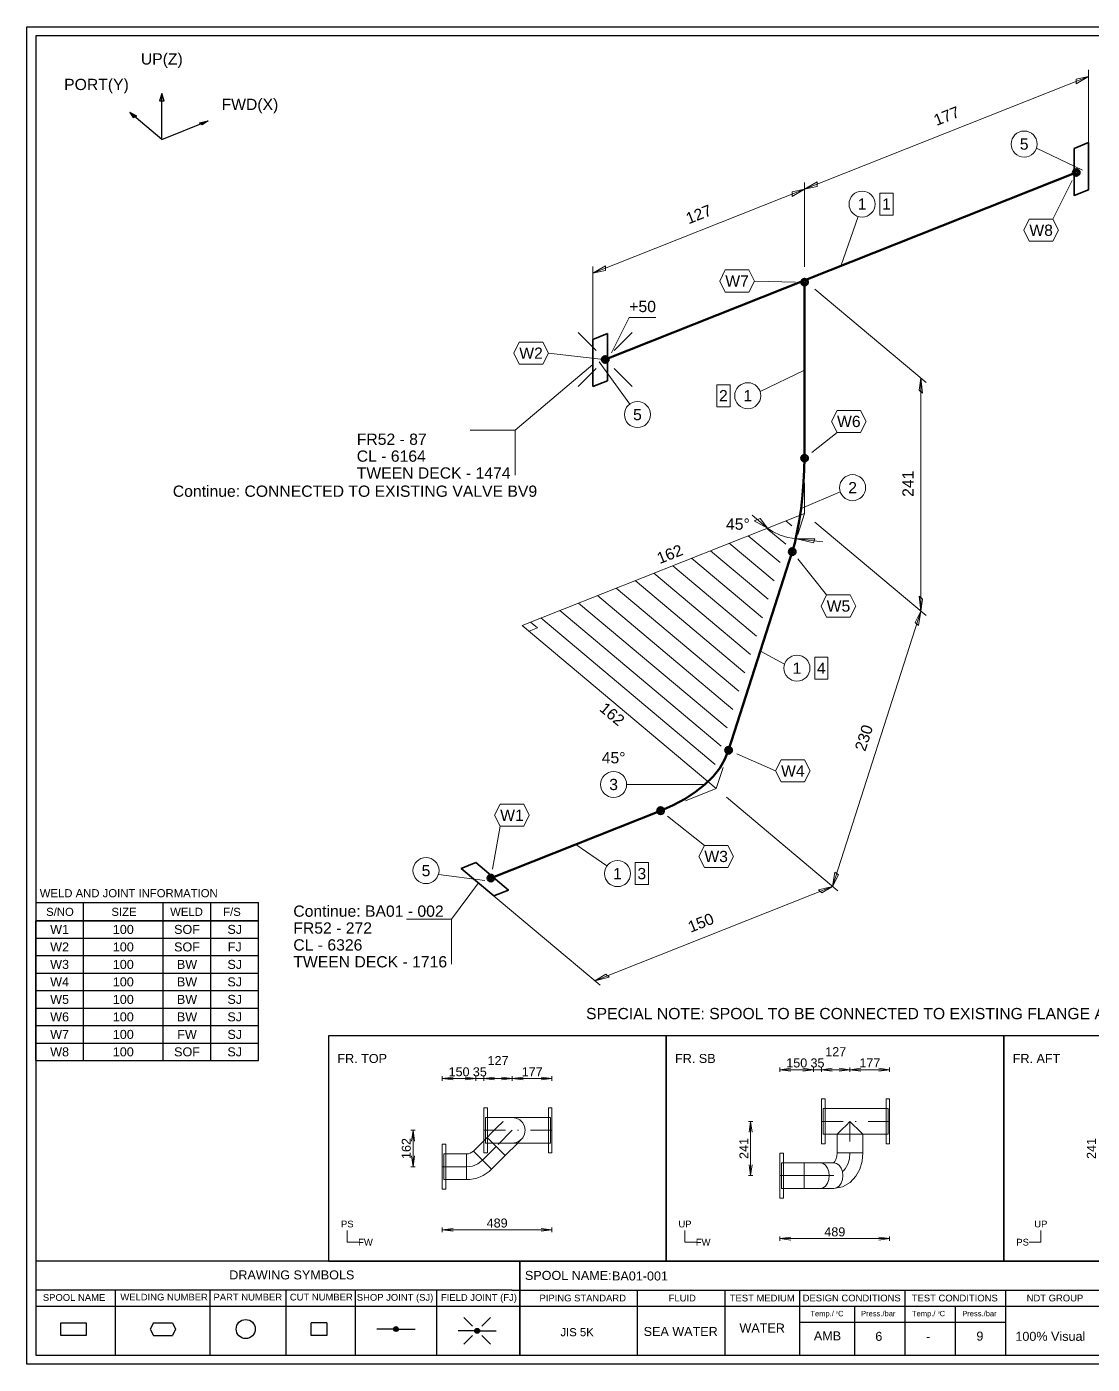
# Model space of a CAD drawing. Header units: millimetres. Extents: x 0 to 420, y 0 to 297.
# Drawn here: x 0 to 236.7, y 0 to 297 of the extents above; entities that cross this region are included whole.
import ezdxf
from ezdxf.enums import TextEntityAlignment as Align

# ---------------------------------------------------------------- set-up
doc = ezdxf.new("R2010")
doc.units = ezdxf.units.MM
doc.linetypes.add('DOTTED_DASHED5', pattern=[10, 4.444444, -2.666667, 0.222222, -2.666667])
doc.linetypes.add('DOTTED_DASHED6', pattern=[9.99995, 4.444422, -2.666653, 0.222221, -2.666653])
for name, color, linetype in [('FramesFromTables', 40, 'Continuous'), ('I_Coordinates', 11, 'Continuous'), ('I_CutNumbers', 10, 'Continuous'), ('I_Dimensions', 4, 'Continuous'), ('I_OtherComponents', 2, 'Continuous'), ('I_PartNumbers', 9, 'Continuous'), ('I_Pipes', 1, 'Continuous'), ('I_Tags', 8, 'Continuous'), ('I_Triangles', 5, 'Continuous'), ('SymbolsOnDrawingSheet', 1, 'Continuous'), ('TextFromTables', 2, 'Continuous'), ('TextFromTextBoxes', 2, 'Continuous')]:
    doc.layers.add(name, color=color, linetype=linetype)
doc.styles.add('Cadmatic Default Text', font='arial.ttf')

# ---------------------------------------------------------------- blocks, each defined once
blk = doc.blocks.new('SEDS_SPOOL_FORMAT_Gol_8')
at = {"layer": 'SymbolsOnDrawingSheet', "linetype": 'ByBlock', "lineweight": -3, "flags": 128}
for points in [[(0, 297), (420, 297), (420, 0), (0, 0), (0, 297)], [(418.01, 295.01), (2, 295.01)], [(2, 295.01), (2, 2)], [(2, 102.57), (51.49, 102.57)], [(12.6, 98.45), (12.6, 102.57)], [(30.28, 98.45), (30.28, 102.57)], [(40.88, 98.45), (40.88, 102.57)], [(51.49, 98.45), (51.49, 102.57)], [(2, 98.5), (51.5, 98.5)], [(2, 98.5), (51.5, 98.5)], [(51.49, 98.47), (2, 98.47)], [(2, 98.45), (51.49, 98.45)], [(2, 22.93), (107.74, 22.93)], [(107.74, 22.93), (292.02, 22.93)], [(109.52, 22.93), (109.52, 2)], [(109.52, 2), (109.52, 22.93)], [(107.74, 16.45), (2, 16.45)], [(19.62, 16.45), (19.62, 2)], [(40.69, 16.45), (40.69, 2)], [(57.56, 16.45), (57.56, 2)], [(72.95, 16.45), (72.95, 2)], [(91.02, 16.45), (91.02, 2)], [(107.74, 16.45), (292.02, 16.45)], [(135.58, 16.45), (135.58, 2)], [(155.03, 16.45), (155.03, 2)], [(171.67, 16.45), (171.67, 2)], [(195.02, 16.45), (195.02, 2)], [(217.4, 16.45), (217.4, 2)], [(2, 12.91), (292.02, 12.91)], [(183.82, 12.91), (183.82, 2)], [(206.21, 12.91), (206.21, 2)], [(13.2, 6.41), (7.55, 6.41), (7.55, 9.23), (13.2, 9.23)], [(13.2, 9.23), (13.2, 6.41)], [(28.12, 9.23), (27.42, 7.82)], [(28.12, 9.23), (32.36, 9.23)], [(32.36, 9.23), (33.07, 7.82)], [(66.68, 9.23), (66.68, 6.41), (63.15, 6.41), (63.15, 9.23)], [(66.68, 9.23), (63.15, 9.23)], [(99, 8.47), (97.06, 10.41)], [(101.09, 8.47), (103.03, 10.41)], [(171.67, 9.37), (217.4, 9.37)], [(171.67, 9.37), (217.4, 9.37)], [(27.42, 7.82), (28.12, 6.41)], [(28.12, 6.41), (32.36, 6.41)], [(33.07, 7.82), (32.36, 6.41)], [(81.48, 7.82), (77.79, 7.82)], [(81.49, 7.78), (82.04, 8.32)], [(81.51, 7.9), (81.93, 8.32)], [(81.52, 7.7), (82.14, 8.32)], [(81.55, 7.62), (82.22, 8.29)], [(81.56, 8.06), (81.76, 8.26)], [(81.57, 7.54), (82.28, 8.25)], [(81.62, 7.48), (82.34, 8.2)], [(81.68, 7.44), (82.4, 8.16)], [(81.74, 7.39), (82.45, 8.1)], [(81.8, 7.35), (82.48, 8.02)], [(81.88, 7.32), (82.5, 7.94)], [(81.98, 7.32), (82.53, 7.86)], [(82.09, 7.32), (82.52, 7.75)], [(82.24, 7.36), (82.47, 7.59)], [(82.54, 7.82), (86.24, 7.82)], [(99.51, 7.42), (95.82, 7.42)], [(99, 6.38), (97.06, 4.44)], [(99.53, 7.47), (99.99, 7.93)], [(99.53, 7.37), (100.1, 7.93)], [(99.56, 7.29), (100.2, 7.93)], [(99.58, 7.62), (99.88, 7.93)], [(99.58, 7.21), (100.27, 7.89)], [(99.61, 7.13), (100.33, 7.84)], [(99.67, 7.08), (100.39, 7.8)], [(99.73, 7.03), (100.45, 7.75)], [(99.79, 6.99), (100.49, 7.69)], [(99.85, 6.94), (100.52, 7.61)], [(99.94, 6.92), (100.54, 7.53)], [(100.04, 6.92), (100.57, 7.45)], [(100.15, 6.92), (100.54, 7.31)], [(100.38, 7.04), (100.49, 7.15)], [(100.57, 7.42), (104.27, 7.42)], [(101.09, 6.38), (103.03, 4.44)], [(2, 2), (418.01, 2)]]:
    blk.add_lwpolyline(points, dxfattribs=at)
at = {"layer": 'SymbolsOnDrawingSheet', "linetype": 'ByBlock', "lineweight": -3}
for centre, radius in [((48.63, 7.82), 2.12), ((82.01, 7.82), 0.53), ((100.04, 7.42), 0.53)]:
    blk.add_circle(centre, radius, dxfattribs=at)
at = {"layer": 'SymbolsOnDrawingSheet', "linetype": 'ByBlock', "lineweight": -3, "style": 'Cadmatic Default Text'}
for s, p in [('WELD AND JOINT INFORMATION', (2.89, 105.5)), ('S/NO', (4.31, 101.36)), ('SIZE', (18.81, 101.36)), ('WELD', (31.86, 101.36)), ('F/S', (43.63, 101.36))]:
    blk.add_text(s, height=1.8, dxfattribs=at).set_placement(p, align=Align.TOP_LEFT)
for s, height, p in [('DRAWING SYMBOLS', 2, (44.98, 18.84)), ('Temp./  C   ', 1.2, (174.06, 10.65)), ('Press./bar', 1.2, (185.31, 10.65)), ('Temp./  C   ', 1.2, (196.61, 10.65)), ('Press./bar', 1.2, (207.78, 10.65)), ('0', 0.53, (179.71, 11.25)), ('0', 0.53, (202.37, 11.25))]:
    blk.add_text(s, height=height, dxfattribs=at).set_placement(p)
for s, height, p in [('SPOOL NAME:', 2, (110.65, 19.73)), ('SPOOL NAME', 1.5, (3.58, 14.83)), ('WELDING NUMBER', 1.5, (20.79, 14.91)), ('PART NUMBER', 1.5, (41.48, 14.91)), ('CUT NUMBER', 1.5, (58.44, 14.91)), ('SHOP JOINT (SJ)', 1.5, (73.31, 14.85)), ('FIELD JOINT (FJ)', 1.5, (92, 14.83)), ('PIPING STANDARD', 1.5, (113.89, 14.7)), ('FLUID', 1.5, (142.57, 14.7)), ('TEST MEDIUM', 1.5, (156.14, 14.7)), ('DESIGN CONDITIONS', 1.5, (172.34, 14.7)), ('TEST CONDITIONS', 1.5, (196.58, 14.7)), ('NDT GROUP', 1.5, (222.09, 14.7)), ('JIS 5K', 1.8, (118.53, 7.12))]:
    blk.add_text(s, height=height, dxfattribs=at).set_placement(p, align=Align.MIDDLE_LEFT)
blk = doc.blocks.new('BA01726636986_PRT_0_3')
at = {"layer": 'I_Pipes', "linetype": 'ByBlock', "lineweight": 50}
blk.add_line((120.77, 216.98), (120.77, 177.89), dxfattribs=at)
blk = doc.blocks.new('BA01726636986_PRT_1_3')
at = {"layer": 'I_Pipes', "linetype": 'ByBlock', "lineweight": 0}
for q in [(120.77, 172.38), (119.26, 160.96)]:
    blk.add_line((120.77, 165.64), q, dxfattribs=at)
at = {"layer": 'I_Pipes', "linetype": 'ByBlock', "lineweight": 50, "flags": 128}
blk.add_lwpolyline([(120.77, 177.89), (120.71, 175.34), (120.56, 172.55), (120.31, 169.65), (119.97, 166.74), (119.55, 163.92), (119.08, 161.32), (118.57, 159.02), (118.03, 157.13)], dxfattribs=at)
at = {"layer": 'I_Pipes', "linetype": 'ByBlock', "lineweight": 50}
for centre, radius in [((120.77, 177.89), 0.75), ((120.77, 177.89), 0.375), ((118.03, 157.13), 0.75), ((118.03, 157.13), 0.375)]:
    blk.add_circle(centre, radius, dxfattribs=at)
blk = doc.blocks.new('BA01726636986_PRT_2_3')
at = {"layer": 'I_Pipes', "linetype": 'ByBlock', "lineweight": 50}
blk.add_line((118.03, 157.13), (103.88, 113.04), dxfattribs=at)
blk = doc.blocks.new('BA01726636986_PRT_3_3')
at = {"layer": 'I_Pipes', "linetype": 'ByBlock', "lineweight": 0}
for q in [(102.65, 109.21), (94.35, 101.83)]:
    blk.add_line((101.15, 104.52), q, dxfattribs=at)
at = {"layer": 'I_Pipes', "linetype": 'ByBlock', "lineweight": 50, "flags": 128}
blk.add_lwpolyline([(103.88, 113.04), (103.06, 111.04), (101.91, 109.1), (100.43, 107.23), (98.64, 105.46), (96.56, 103.8), (94.21, 102.26), (91.61, 100.86), (88.79, 99.62)], dxfattribs=at)
at = {"layer": 'I_Pipes', "linetype": 'ByBlock', "lineweight": 50}
for centre, radius in [((103.88, 113.04), 0.75), ((103.88, 113.04), 0.375), ((88.79, 99.62), 0.75), ((88.79, 99.62), 0.375)]:
    blk.add_circle(centre, radius, dxfattribs=at)
blk = doc.blocks.new('BA01726636986_PRT_4_3')
at = {"layer": 'I_Pipes', "linetype": 'ByBlock', "lineweight": 50}
blk.add_line((88.79, 99.62), (51.09, 84.66), dxfattribs=at)
blk = doc.blocks.new('BA01726636986_PRT_5_3')
at = {"layer": 'I_OtherComponents', "linetype": 'ByBlock', "lineweight": 35, "flags": 128}
blk.add_lwpolyline([(47.74, 88.09), (44.5, 86.81), (51.75, 80.72), (54.99, 82), (47.74, 88.09)], dxfattribs=at)
at = {"layer": 'I_OtherComponents', "linetype": 'ByBlock', "lineweight": 50}
for radius in [0.75, 0.375]:
    blk.add_circle((51.09, 84.66), radius, dxfattribs=at)
blk = doc.blocks.new('BA01726636986_PRT_77_3')
at = {"layer": 'I_Pipes', "linetype": 'ByBlock', "lineweight": 50}
blk.add_line((181.11, 241.33), (76.49, 199.82), dxfattribs=at)
blk = doc.blocks.new('BA01726636986_PRT_80_3')
at = {"layer": 'I_OtherComponents', "linetype": 'ByBlock', "lineweight": 35, "flags": 128}
blk.add_lwpolyline([(180.61, 246.69), (183.86, 247.97), (183.86, 237.52), (180.61, 236.23), (180.61, 246.69)], dxfattribs=at)
at = {"layer": 'I_OtherComponents', "linetype": 'ByBlock', "lineweight": 50}
for radius in [0.75, 0.375]:
    blk.add_circle((181.11, 241.33), radius, dxfattribs=at)
blk = doc.blocks.new('BA01726636986_TRI_0_3')
at = {"layer": 'I_Triangles', "linetype": 'ByBlock', "lineweight": 0}
for p, q in [((116.58, 163.98), (117.93, 162.85)), ((108.22, 160.66), (115.31, 154.7)), ((112.4, 162.32), (116.62, 158.78)), ((104.04, 159), (114, 150.63)), ((95.67, 155.68), (111.39, 142.48)), ((99.85, 157.34), (112.7, 146.56)), ((87.31, 152.36), (108.77, 134.33)), ((91.49, 154.02), (110.08, 138.41)), ((78.94, 149.04), (106.16, 126.18)), ((83.12, 150.7), (107.46, 130.26)), ((70.57, 145.73), (103.54, 118.03)), ((74.76, 147.39), (104.85, 122.11)), ((66.39, 144.07), (102.23, 113.96)), ((62.21, 142.41), (100.92, 109.88))]:
    blk.add_line(p, q, dxfattribs=at)
at = {"layer": 'I_Triangles', "linetype": 'ByBlock', "lineweight": 0, "flags": 128}
for points in [[(120.77, 165.64), (58.03, 140.75), (101.15, 104.52)], [(124.84, 159.33), (118.94, 159.97), (123.02, 160), (122.73, 159.09), (118.94, 159.97), (117.06, 160.28), (115.32, 160.8), (113.79, 161.51), (112.53, 162.37), (110.92, 164.54), (109.6, 164.01), (112.53, 162.37), (109.13, 165.23)], [(59.89, 141.48), (61.42, 140.2), (59.56, 139.46)]]:
    blk.add_lwpolyline(points, dxfattribs=at)
at = {"layer": 'I_Triangles', "linetype": 'ByBlock', "lineweight": 0, "style": 'Cadmatic Default Text'}
blk.add_text('45°', height=2.5, dxfattribs=at).set_placement((105.96, 163.26), align=Align.MIDDLE_CENTER)
for rotation, p in [(21.6433, (90.82, 156.6)), (319.9681, (78.03, 121.07))]:
    blk.add_text('162', height=2.5, rotation=rotation, dxfattribs=at).set_placement(p, align=Align.MIDDLE_CENTER)
blk = doc.blocks.new('BA01726636986_DIM_0_3')
at = {"layer": 'I_Dimensions', "linetype": 'ByBlock', "lineweight": 0}
for p, q in [((120.77, 237.64), (183.86, 262.67)), ((183.86, 264.17), (183.86, 245.42)), ((120.77, 220.39), (120.77, 239.14))]:
    blk.add_line(p, q, dxfattribs=at)
at = {"layer": 'I_Dimensions', "linetype": 'ByBlock', "lineweight": 0, "flags": 128}
for points in [[(183.86, 262.67), (181.07, 261.06), (181.07, 262.06), (183.86, 262.67)], [(120.77, 237.64), (123.56, 238.24), (123.56, 239.24), (120.77, 237.64)]]:
    blk.add_lwpolyline(points, dxfattribs=at)
at = {"layer": 'I_Dimensions', "linetype": 'ByBlock', "lineweight": 0, "style": 'Cadmatic Default Text'}
blk.add_text('177', height=2.5, rotation=21.6433, dxfattribs=at).set_placement((152.31, 253.9), align=Align.MIDDLE_CENTER)
blk = doc.blocks.new('BA01726636986_DIM_1_3')
at = {"layer": 'I_Dimensions', "linetype": 'ByBlock', "lineweight": 0}
for p, q in [((73.74, 218.98), (120.77, 237.64)), ((120.77, 239.14), (120.77, 220.39)), ((73.74, 201.73), (73.74, 220.48))]:
    blk.add_line(p, q, dxfattribs=at)
at = {"layer": 'I_Dimensions', "linetype": 'ByBlock', "lineweight": 0, "flags": 128}
for points in [[(120.77, 237.64), (117.98, 236.03), (117.98, 237.03), (120.77, 237.64)], [(73.74, 218.98), (76.53, 219.58), (76.53, 220.58), (73.74, 218.98)]]:
    blk.add_lwpolyline(points, dxfattribs=at)
at = {"layer": 'I_Dimensions', "linetype": 'ByBlock', "lineweight": 0, "style": 'Cadmatic Default Text'}
blk.add_text('127', height=2.5, rotation=21.6433, dxfattribs=at).set_placement((97.25, 232.06), align=Align.MIDDLE_CENTER)
blk = doc.blocks.new('BA01726636986_DIM_2_3')
at = {"layer": 'I_Dimensions', "linetype": 'ByBlock', "lineweight": 0}
for p, q in [((147.76, 142.97), (123.06, 163.71)), ((126.99, 82.81), (146.61, 143.93)), ((103.44, 102.59), (128.14, 81.85))]:
    blk.add_line(p, q, dxfattribs=at)
at = {"layer": 'I_Dimensions', "linetype": 'ByBlock', "lineweight": 0, "flags": 128}
for points in [[(146.61, 143.93), (146.07, 140.76), (145.31, 141.4), (146.61, 143.93)], [(126.99, 82.81), (128.29, 85.35), (127.52, 85.99), (126.99, 82.81)]]:
    blk.add_lwpolyline(points, dxfattribs=at)
at = {"layer": 'I_Dimensions', "linetype": 'ByBlock', "lineweight": 0, "style": 'Cadmatic Default Text'}
blk.add_text('230', height=2.5, rotation=72.2027, dxfattribs=at).set_placement((133.93, 115.79), align=Align.MIDDLE_CENTER)
blk = doc.blocks.new('BA01726636986_DIM_3_3')
at = {"layer": 'I_Dimensions', "linetype": 'ByBlock', "lineweight": 0}
for p, q in [((147.76, 194.71), (123.06, 215.46)), ((146.61, 143.93), (146.61, 195.68)), ((123.06, 163.71), (147.76, 142.97))]:
    blk.add_line(p, q, dxfattribs=at)
at = {"layer": 'I_Dimensions', "linetype": 'ByBlock', "lineweight": 0, "flags": 128}
for points in [[(146.61, 195.68), (146.99, 192.36), (146.23, 193), (146.61, 195.68)], [(146.61, 143.93), (146.99, 146.61), (146.23, 147.26), (146.61, 143.93)]]:
    blk.add_lwpolyline(points, dxfattribs=at)
at = {"layer": 'I_Dimensions', "linetype": 'ByBlock', "lineweight": 0, "style": 'Cadmatic Default Text'}
blk.add_text('241', height=2.5, rotation=90, dxfattribs=at).set_placement((143.74, 172.22), align=Align.MIDDLE_CENTER)
blk = doc.blocks.new('BA01726636986_DIM_4_3')
at = {"layer": 'I_Dimensions', "linetype": 'ByBlock', "lineweight": 0}
for p, q in [((128.14, 81.85), (103.44, 102.59)), ((50.64, 81.64), (75.34, 60.9)), ((74.19, 61.86), (126.99, 82.81))]:
    blk.add_line(p, q, dxfattribs=at)
at = {"layer": 'I_Dimensions', "linetype": 'ByBlock', "lineweight": 0, "flags": 128}
for points in [[(126.99, 82.81), (124.58, 81.39), (123.82, 82.03), (126.99, 82.81)], [(74.19, 61.86), (77.36, 62.65), (76.59, 63.29), (74.19, 61.86)]]:
    blk.add_lwpolyline(points, dxfattribs=at)
at = {"layer": 'I_Dimensions', "linetype": 'ByBlock', "lineweight": 0, "style": 'Cadmatic Default Text'}
blk.add_text('150', height=2.5, rotation=21.6433, dxfattribs=at).set_placement((97.72, 74.75), align=Align.MIDDLE_CENTER)
blk = doc.blocks.new('BA01726636986_CRD_2_3')
at = {"layer": 'I_Coordinates', "linetype": 'ByBlock', "lineweight": 0}
blk.add_line((42.37, 75.57), (48.35, 83.57), dxfattribs=at)
at = {"layer": 'I_Coordinates', "linetype": 'ByBlock', "lineweight": 0, "flags": 128}
blk.add_lwpolyline([(42.37, 65.57), (42.37, 75.57), (32.37, 75.57)], dxfattribs=at)
at = {"layer": 'I_Coordinates', "linetype": 'ByBlock', "lineweight": 0, "style": 'Cadmatic Default Text'}
for s, p in [('Continue: BA01 - 002', (7.21, 78.57)), ('FR52 - 272', (7.21, 74.82)), ('CL - 6326', (7.21, 71.07)), ('TWEEN DECK - 1716', (7.21, 67.32))]:
    blk.add_text(s, height=2.5, dxfattribs=at).set_placement(p, align=Align.TOP_LEFT)
blk = doc.blocks.new('BA01726636986_PTN_0_3')
at = {"layer": 'I_PartNumbers', "linetype": 'ByBlock', "lineweight": 0}
blk.add_line((132.64, 231.57), (128.8, 220.57), dxfattribs=at)
blk.add_circle((133.53, 234.32), 2.89, dxfattribs=at)
at = {"layer": 'I_PartNumbers', "linetype": 'ByBlock', "lineweight": 0, "style": 'Cadmatic Default Text'}
blk.add_text('1', height=2.5, dxfattribs=at).set_placement((133.53, 234.32), align=Align.MIDDLE_CENTER)
blk = doc.blocks.new('BA01726636986_PTN_1_3')
at = {"layer": 'I_PartNumbers', "linetype": 'ByBlock', "lineweight": 0}
blk.add_line((172.29, 246.75), (182.48, 241.88), dxfattribs=at)
blk.add_circle((169.54, 247.65), 2.89, dxfattribs=at)
at = {"layer": 'I_PartNumbers', "linetype": 'ByBlock', "lineweight": 0, "style": 'Cadmatic Default Text'}
blk.add_text('5', height=2.5, dxfattribs=at).set_placement((169.54, 247.65), align=Align.MIDDLE_CENTER)
blk = doc.blocks.new('BA01726636986_PTN_3_3')
at = {"layer": 'I_PartNumbers', "linetype": 'ByBlock', "lineweight": 0}
blk.add_line((110.89, 192.67), (120.77, 197.43), dxfattribs=at)
blk.add_circle((108.14, 191.77), 2.89, dxfattribs=at)
at = {"layer": 'I_PartNumbers', "linetype": 'ByBlock', "lineweight": 0, "style": 'Cadmatic Default Text'}
blk.add_text('1', height=2.5, dxfattribs=at).set_placement((108.14, 191.77), align=Align.MIDDLE_CENTER)
blk = doc.blocks.new('BA01726636986_PTN_4_3')
at = {"layer": 'I_PartNumbers', "linetype": 'ByBlock', "lineweight": 0}
blk.add_line((81.94, 189.92), (75.12, 199.27), dxfattribs=at)
blk.add_circle((83.64, 187.58), 2.89, dxfattribs=at)
at = {"layer": 'I_PartNumbers', "linetype": 'ByBlock', "lineweight": 0, "style": 'Cadmatic Default Text'}
blk.add_text('5', height=2.5, dxfattribs=at).set_placement((83.64, 187.58), align=Align.MIDDLE_CENTER)
blk = doc.blocks.new('BA01726636986_PTN_5_3')
at = {"layer": 'I_PartNumbers', "linetype": 'ByBlock', "lineweight": 0}
blk.add_line((128.68, 170.46), (119.97, 166.74), dxfattribs=at)
blk.add_circle((131.43, 171.35), 2.89, dxfattribs=at)
at = {"layer": 'I_PartNumbers', "linetype": 'ByBlock', "lineweight": 0, "style": 'Cadmatic Default Text'}
blk.add_text('2', height=2.5, dxfattribs=at).set_placement((131.43, 171.35), align=Align.MIDDLE_CENTER)
blk = doc.blocks.new('BA01726636986_PTN_6_3')
at = {"layer": 'I_PartNumbers', "linetype": 'ByBlock', "lineweight": 0}
blk.add_line((116.32, 132.16), (110.96, 135.08), dxfattribs=at)
blk.add_circle((119.07, 131.27), 2.89, dxfattribs=at)
at = {"layer": 'I_PartNumbers', "linetype": 'ByBlock', "lineweight": 0, "style": 'Cadmatic Default Text'}
blk.add_text('1', height=2.5, dxfattribs=at).set_placement((119.07, 131.27), align=Align.MIDDLE_CENTER)
blk = doc.blocks.new('BA01726636986_PTN_7_3')
at = {"layer": 'I_PartNumbers', "linetype": 'ByBlock', "lineweight": 0}
blk.add_line((76.87, 87.35), (69.94, 92.14), dxfattribs=at)
blk.add_circle((79.21, 85.65), 2.89, dxfattribs=at)
at = {"layer": 'I_PartNumbers', "linetype": 'ByBlock', "lineweight": 0, "style": 'Cadmatic Default Text'}
blk.add_text('1', height=2.5, dxfattribs=at).set_placement((79.21, 85.65), align=Align.MIDDLE_CENTER)
blk = doc.blocks.new('BA01726636986_PTN_8_3')
at = {"layer": 'I_PartNumbers', "linetype": 'ByBlock', "lineweight": 0}
blk.add_line((39.43, 85.43), (49.72, 84.12), dxfattribs=at)
blk.add_circle((36.68, 86.32), 2.89, dxfattribs=at)
at = {"layer": 'I_PartNumbers', "linetype": 'ByBlock', "lineweight": 0, "style": 'Cadmatic Default Text'}
blk.add_text('5', height=2.5, dxfattribs=at).set_placement((36.68, 86.32), align=Align.MIDDLE_CENTER)
blk = doc.blocks.new('BA01726636986_PTN_9_3')
at = {"layer": 'I_PartNumbers', "linetype": 'ByBlock', "lineweight": 0}
blk.add_line((81.25, 105.44), (98.64, 105.46), dxfattribs=at)
blk.add_circle((78.35, 105.44), 2.89, dxfattribs=at)
at = {"layer": 'I_PartNumbers', "linetype": 'ByBlock', "lineweight": 0, "style": 'Cadmatic Default Text'}
blk.add_text('3', height=2.5, dxfattribs=at).set_placement((78.35, 105.44), align=Align.MIDDLE_CENTER)
blk = doc.blocks.new('BA01726636986_CUT_11_3')
at = {"layer": 'I_CutNumbers', "linetype": 'ByBlock', "lineweight": 0, "flags": 128}
blk.add_lwpolyline([(140.41, 231.87), (140.41, 236.77), (137.47, 236.77), (137.47, 231.87), (140.41, 231.87)], dxfattribs=at)
at = {"layer": 'I_CutNumbers', "linetype": 'ByBlock', "lineweight": 0, "style": 'Cadmatic Default Text'}
blk.add_text('1', height=2.5, dxfattribs=at).set_placement((138.94, 234.32), align=Align.MIDDLE_CENTER)
blk = doc.blocks.new('BA01726636986_CUT_12_3')
at = {"layer": 'I_CutNumbers', "linetype": 'ByBlock', "lineweight": 0, "flags": 128}
blk.add_lwpolyline([(104.2, 189.33), (104.2, 194.22), (101.26, 194.22), (101.26, 189.33), (104.2, 189.33)], dxfattribs=at)
at = {"layer": 'I_CutNumbers', "linetype": 'ByBlock', "lineweight": 0, "style": 'Cadmatic Default Text'}
blk.add_text('2', height=2.5, dxfattribs=at).set_placement((102.73, 191.77), align=Align.MIDDLE_CENTER)
blk = doc.blocks.new('BA01726636986_CUT_13_3')
at = {"layer": 'I_CutNumbers', "linetype": 'ByBlock', "lineweight": 0, "flags": 128}
blk.add_lwpolyline([(125.95, 128.82), (125.95, 133.72), (123.01, 133.72), (123.01, 128.82), (125.95, 128.82)], dxfattribs=at)
at = {"layer": 'I_CutNumbers', "linetype": 'ByBlock', "lineweight": 0, "style": 'Cadmatic Default Text'}
blk.add_text('4', height=2.5, dxfattribs=at).set_placement((124.48, 131.27), align=Align.MIDDLE_CENTER)
blk = doc.blocks.new('BA01726636986_CUT_14_3')
at = {"layer": 'I_CutNumbers', "linetype": 'ByBlock', "lineweight": 0, "flags": 128}
blk.add_lwpolyline([(86.08, 83.2), (86.08, 88.1), (83.14, 88.1), (83.14, 83.2), (86.08, 83.2)], dxfattribs=at)
at = {"layer": 'I_CutNumbers', "linetype": 'ByBlock', "lineweight": 0, "style": 'Cadmatic Default Text'}
blk.add_text('3', height=2.5, dxfattribs=at).set_placement((84.61, 85.65), align=Align.MIDDLE_CENTER)
blk = doc.blocks.new('BA01726636986_fii_10_3')
at = {"layer": 'I_Tags', "linetype": 'ByBlock', "lineweight": 0, "style": 'Cadmatic Default Text'}
blk.add_text('45°', height=2.5, dxfattribs=at).set_placement((78.35, 111.38), align=Align.MIDDLE_CENTER)
blk = doc.blocks.new('Pi_Weld_0')
at = {"layer": 'I_Tags', "linetype": 'ByBlock', "lineweight": 0, "flags": 128}
for points in [[(-2.62, 2.45), (-3.84, 0)], [(-3.84, 0), (-2.62, -2.45)], [(2.62, 2.45), (-2.62, 2.45)], [(3.84, 0), (2.62, 2.45)], [(2.62, -2.45), (3.84, 0)], [(3.84, 0), (13, -0.22)], [(-2.62, -2.45), (2.62, -2.45)]]:
    blk.add_lwpolyline(points, dxfattribs=at)
at = {"layer": 'I_Tags', "linetype": 'ByBlock', "lineweight": 0, "style": 'Cadmatic Default Text'}
blk.add_text('W7', height=2.5, dxfattribs=at).set_placement((0, 0), align=Align.MIDDLE_CENTER)
blk = doc.blocks.new('Pi_Weld_1')
at = {"layer": 'I_Tags', "linetype": 'ByBlock', "lineweight": 0, "flags": 128}
for points in [[(-3.84, 0), (-12.45, 3.78)], [(-2.62, 2.45), (-3.84, 0)], [(-3.84, 0), (-2.62, -2.45)], [(2.62, 2.45), (-2.62, 2.45)], [(3.84, 0), (2.62, 2.45)], [(2.62, -2.45), (3.84, 0)], [(-2.62, -2.45), (2.62, -2.45)]]:
    blk.add_lwpolyline(points, dxfattribs=at)
at = {"layer": 'I_Tags', "linetype": 'ByBlock', "lineweight": 0, "style": 'Cadmatic Default Text'}
blk.add_text('W4', height=2.5, dxfattribs=at).set_placement((0, 0), align=Align.MIDDLE_CENTER)
blk = doc.blocks.new('Pi_Weld_3')
at = {"layer": 'I_Tags', "linetype": 'ByBlock', "lineweight": 0, "flags": 128}
for points in [[(2.62, 2.45), (6.91, 11.02)], [(-2.62, 2.45), (-3.84, 0)], [(-3.84, 0), (-2.62, -2.45)], [(2.62, 2.45), (-2.62, 2.45)], [(3.84, 0), (2.62, 2.45)], [(2.62, -2.45), (3.84, 0)], [(-2.62, -2.45), (2.62, -2.45)]]:
    blk.add_lwpolyline(points, dxfattribs=at)
at = {"layer": 'I_Tags', "linetype": 'ByBlock', "lineweight": 0, "style": 'Cadmatic Default Text'}
blk.add_text('W8', height=2.5, dxfattribs=at).set_placement((0, 0), align=Align.MIDDLE_CENTER)
blk = doc.blocks.new('Pi_Weld_4')
at = {"layer": 'I_Tags', "linetype": 'ByBlock', "lineweight": 0, "flags": 128}
for points in [[(-2.62, 2.45), (-3.84, 0)], [(-3.84, 0), (-2.62, -2.45)], [(2.62, 2.45), (-2.62, 2.45)], [(3.84, 0), (2.62, 2.45)], [(2.62, -2.45), (3.84, 0)], [(-2.62, -2.45), (-8.25, -6.93)], [(-2.62, -2.45), (2.62, -2.45)]]:
    blk.add_lwpolyline(points, dxfattribs=at)
at = {"layer": 'I_Tags', "linetype": 'ByBlock', "lineweight": 0, "style": 'Cadmatic Default Text'}
blk.add_text('W6', height=2.5, dxfattribs=at).set_placement((0, 0), align=Align.MIDDLE_CENTER)
blk = doc.blocks.new('Pi_Weld_5')
at = {"layer": 'I_Tags', "linetype": 'ByBlock', "lineweight": 0, "flags": 128}
for points in [[(-2.62, 2.45), (-9.01, 10.49)], [(-2.62, 2.45), (-3.84, 0)], [(-3.84, 0), (-2.62, -2.45)], [(2.62, 2.45), (-2.62, 2.45)], [(3.84, 0), (2.62, 2.45)], [(2.62, -2.45), (3.84, 0)], [(-2.62, -2.45), (2.62, -2.45)]]:
    blk.add_lwpolyline(points, dxfattribs=at)
at = {"layer": 'I_Tags', "linetype": 'ByBlock', "lineweight": 0, "style": 'Cadmatic Default Text'}
blk.add_text('W5', height=2.5, dxfattribs=at).set_placement((0, 0), align=Align.MIDDLE_CENTER)
blk = doc.blocks.new('Pi_Weld_6')
at = {"layer": 'I_Tags', "linetype": 'ByBlock', "lineweight": 0, "flags": 128}
for points in [[(-2.62, 2.45), (-10.77, 8.92)], [(-2.62, 2.45), (-3.84, 0)], [(-3.84, 0), (-2.62, -2.45)], [(2.62, 2.45), (-2.62, 2.45)], [(3.84, 0), (2.62, 2.45)], [(2.62, -2.45), (3.84, 0)], [(-2.62, -2.45), (2.62, -2.45)]]:
    blk.add_lwpolyline(points, dxfattribs=at)
at = {"layer": 'I_Tags', "linetype": 'ByBlock', "lineweight": 0, "style": 'Cadmatic Default Text'}
blk.add_text('W3', height=2.5, dxfattribs=at).set_placement((0, 0), align=Align.MIDDLE_CENTER)
blk = doc.blocks.new('Pi_Weld_7')
at = {"layer": 'I_Tags', "linetype": 'ByBlock', "lineweight": 0, "flags": 128}
for points in [[(-2.62, 2.45), (-3.84, 0)], [(-3.84, 0), (-2.62, -2.45)], [(2.62, 2.45), (-2.62, 2.45)], [(3.84, 0), (2.62, 2.45)], [(2.62, -2.45), (3.84, 0)], [(-2.62, -2.45), (-4.32, -11.97)], [(-2.62, -2.45), (2.62, -2.45)]]:
    blk.add_lwpolyline(points, dxfattribs=at)
at = {"layer": 'I_Tags', "linetype": 'ByBlock', "lineweight": 0, "style": 'Cadmatic Default Text'}
blk.add_text('W1', height=2.5, dxfattribs=at).set_placement((0, 0), align=Align.MIDDLE_CENTER)

msp = doc.modelspace()

# ---------------------------------------------------------------- linework, layer by layer
at = {"linetype": 'ByBlock', "lineweight": 25, "flags": 128}
for points in [[(67, 22.9), (142, 22.9), (142, 72.9), (67, 72.9), (67, 22.9)], [(142, 22.9), (217, 22.9), (217, 72.9), (142, 72.9), (142, 22.9)], [(217, 22.9), (292, 22.9), (292, 72.9), (217, 72.9), (217, 22.9)]]:
    msp.add_lwpolyline(points, dxfattribs=at)
at = {"linetype": 'ByBlock', "lineweight": 18, "flags": 128}
for points in [[(101.51, 56.94), (102.31, 56.94), (102.31, 46.96), (101.51, 46.96), (101.51, 56.94)], [(116.66, 46.96), (115.86, 46.96), (115.86, 56.94), (116.66, 56.94), (116.66, 46.96)], [(176.51, 58.91), (177.31, 58.91), (177.31, 48.93), (176.51, 48.93), (176.51, 58.91)], [(191.31, 51.07), (176.86, 51.07), (176.86, 56.77), (191.31, 56.77), (191.31, 51.07)], [(191.66, 48.93), (190.86, 48.93), (190.86, 58.91), (191.66, 58.91), (191.66, 48.93)], [(116.31, 49.1), (101.86, 49.1), (101.86, 54.8), (116.31, 54.8), (116.31, 49.1)], [(104.79, 52.92), (105.36, 53.49)], [(105.36, 53.49), (105.72, 53.84)], [(105.72, 53.84), (105.84, 53.97)], [(107.85, 54.8), (108.74, 54.66), (107.85, 54.8)], [(108.74, 54.66), (109.53, 54.26), (108.74, 54.66)], [(109.53, 54.26), (110.16, 53.63), (109.53, 54.26)], [(110.16, 53.63), (110.57, 52.83), (110.16, 53.63)], [(182.85, 53.92), (181.97, 53.04)], [(183.74, 53.04), (182.85, 53.92)], [(102.26, 50.38), (103.18, 51.31)], [(103.18, 51.31), (104.05, 52.18)], [(104.05, 52.18), (104.79, 52.92)], [(110.57, 51.07), (110.16, 50.28), (110.57, 51.07)], [(110.57, 52.83), (110.7, 51.95), (110.57, 52.83)], [(110.7, 51.95), (110.57, 51.07), (110.7, 51.95)], [(180.14, 51.21), (180, 51.07), (180, 46.96), (180.14, 46.96)], [(180.55, 51.62), (180.14, 51.21)], [(181.18, 52.25), (180.55, 51.62)], [(181.97, 53.04), (181.18, 52.25)], [(184.53, 52.25), (183.74, 53.04)], [(185.16, 51.62), (184.53, 52.25)], [(185.57, 51.21), (185.16, 51.62)], [(185.7, 51.07), (185.57, 51.21)], [(185.57, 46.96), (185.7, 46.96), (185.7, 51.07)], [(92.3, 48.84), (93.09, 48.84), (93.09, 38.86), (92.3, 38.86), (92.3, 48.84)], [(106.29, 46.35), (103.25, 43.32), (99.22, 47.35), (102.26, 50.38), (106.29, 46.35)], [(108.08, 48.14), (107.21, 47.28)], [(108.74, 49.24), (107.85, 49.1), (108.74, 49.24)], [(108.82, 48.89), (108.08, 48.14)], [(109.53, 49.65), (108.74, 49.24), (109.53, 49.65)], [(109.39, 49.46), (108.82, 48.89)], [(109.75, 49.81), (109.39, 49.46)], [(110.16, 50.28), (109.53, 49.65), (110.16, 50.28)], [(109.87, 49.94), (109.75, 49.81)], [(97.66, 41), (92.64, 41), (92.64, 46.7), (97.66, 46.7), (97.66, 41)], [(97.66, 41), (97.66, 46.7)], [(99.22, 47.35), (103.25, 43.32)], [(107.21, 47.28), (106.29, 46.35)], [(167.29, 46.88), (168.09, 46.88), (168.09, 36.9), (167.29, 36.9), (167.29, 46.88)], [(172.66, 39.04), (167.64, 39.04), (167.64, 44.74), (172.66, 44.74), (172.66, 39.04)], [(172.66, 44.74), (172.66, 44.6), (172.66, 44.2), (172.66, 43.56), (172.66, 42.77), (172.66, 41.89), (172.66, 41.01), (172.66, 40.21), (172.66, 39.58), (172.66, 39.18), (172.66, 39.04)], [(173.97, 44.74), (172.66, 44.74)], [(175.19, 44.74), (173.97, 44.74)], [(176.24, 44.74), (175.19, 44.74)], [(176.24, 44.74), (176.86, 44.6), (177.42, 44.2), (177.87, 43.56), (178.15, 42.77), (178.25, 41.89), (178.15, 41.01), (177.87, 40.21), (177.42, 39.58), (176.86, 39.18), (176.24, 39.04)], [(176.24, 44.74), (179.27, 44.74)], [(179.19, 44.73), (179.26, 44.78)], [(179.27, 44.74), (179.19, 44.73)], [(179.26, 44.78), (179.48, 45.02)], [(179.27, 39.04), (179.89, 39.18), (180.46, 39.58), (180.9, 40.21), (181.19, 41.01), (181.29, 41.89), (181.19, 42.77), (180.9, 43.56), (180.46, 44.2), (179.89, 44.6), (179.27, 44.74)], [(179.48, 45.02), (179.74, 45.5)], [(179.74, 45.5), (179.93, 46.18)], [(179.93, 46.18), (180, 46.96)], [(180.14, 46.96), (180.55, 46.96)], [(180.55, 46.96), (181.18, 46.96)], [(181.18, 46.96), (181.97, 46.96)], [(181.97, 46.96), (182.85, 46.96)], [(182.85, 46.96), (183.74, 46.96)], [(183.74, 46.96), (184.53, 46.96)], [(184.53, 46.96), (185.16, 46.96)], [(185.53, 45.11), (185.01, 43.35)], [(185.16, 46.96), (185.57, 46.96)], [(185.7, 46.96), (185.53, 45.11)], [(184.13, 41.73), (182.87, 40.36)], [(185.01, 43.35), (184.13, 41.73)], [(172.66, 39.04), (173.97, 39.04)], [(173.97, 39.04), (175.19, 39.04)], [(175.19, 39.04), (176.24, 39.04)], [(179.27, 39.04), (176.24, 39.04)], [(181.21, 39.4), (179.27, 39.04)], [(182.87, 40.36), (181.21, 39.4)], [(71.2, 27.1), (71.2, 29.67)], [(71.2, 27.1), (73.78, 27.1)], [(146.2, 27.1), (146.2, 29.67)], [(146.2, 27.1), (148.77, 27.1)], [(225.24, 27.1), (222.66, 27.1)], [(225.24, 27.1), (225.24, 29.67)]]:
    msp.add_lwpolyline(points, dxfattribs=at)
at = {"linetype": 'DOTTED_DASHED6', "lineweight": 13, "flags": 128}
for points in [[(176.51, 53.92), (177.31, 53.92)], [(101.51, 51.95), (102.31, 51.95)], [(116.66, 51.95), (115.86, 51.95)], [(182.85, 46.96), (182.73, 45.65), (182.37, 44.42), (181.8, 43.37), (181.06, 42.57), (180.2, 42.06), (179.27, 41.89)], [(167.29, 41.89), (168.09, 41.89)], [(174.75, 41.89), (176.24, 41.89)]]:
    msp.add_lwpolyline(points, dxfattribs=at)
at = {"linetype": 'DOTTED_DASHED5', "lineweight": 13, "flags": 128}
for points in [[(191.31, 53.92), (176.86, 53.92)], [(182.85, 53.92), (182.85, 46.96)], [(191.66, 53.92), (190.86, 53.92)], [(116.31, 51.95), (101.86, 51.95)], [(107.85, 51.95), (104.27, 48.37)], [(104.27, 48.37), (101.24, 45.33)], [(101.24, 45.33), (100.19, 44.53), (98.97, 44.02), (97.66, 43.85)], [(92.3, 43.85), (93.09, 43.85)], [(97.66, 43.85), (92.64, 43.85)], [(172.66, 41.89), (167.64, 41.89)], [(174.75, 41.89), (172.66, 41.89)], [(176.24, 41.89), (179.27, 41.89)]]:
    msp.add_lwpolyline(points, dxfattribs=at)
at = {"layer": 'FramesFromTables', "linetype": 'ByBlock', "lineweight": -3}
for p, q in [((2, 98.5), (51.5, 98.5)), ((2, 67.43), (2, 98.5)), ((2, 67.43), (2, 98.5)), ((12.6, 67.43), (12.6, 98.5)), ((12.6, 67.43), (12.6, 98.5)), ((30.3, 67.43), (30.3, 98.5)), ((30.3, 67.43), (30.3, 98.5)), ((40.9, 67.43), (40.9, 98.5)), ((40.9, 67.43), (40.9, 98.5)), ((51.5, 67.43), (51.5, 98.5)), ((2, 94.62), (51.5, 94.62)), ((2, 90.73), (51.5, 90.73)), ((2, 86.85), (51.5, 86.85)), ((2, 82.96), (51.5, 82.96)), ((2, 79.08), (51.5, 79.08)), ((2, 75.19), (51.5, 75.19)), ((2, 71.31), (51.5, 71.31))]:
    msp.add_line(p, q, dxfattribs=at)
at = {"layer": 'FramesFromTables', "linetype": 'ByBlock', "lineweight": -3, "flags": 128}
msp.add_lwpolyline([(2, 67.43), (51.5, 67.43), (51.5, 98.5)], dxfattribs=at)
at = {"layer": 'I_Coordinates', "linetype": 'ByBlock', "lineweight": 0}
msp.add_line((108.46, 207.41), (125.74, 222.03), dxfattribs=at)
at = {"layer": 'I_Coordinates', "linetype": 'ByBlock', "lineweight": 0, "flags": 128}
msp.add_lwpolyline([(108.46, 197.41), (108.46, 207.41), (98.46, 207.41)], dxfattribs=at)
at = {"layer": 'I_OtherComponents', "linetype": 'ByBlock', "lineweight": 35}
for p, q in [((128.98, 228.87), (125.74, 227.58)), ((128.98, 218.41), (128.98, 228.87)), ((125.74, 227.58), (125.74, 217.13)), ((125.74, 217.13), (128.98, 218.41))]:
    msp.add_line(p, q, dxfattribs=at)
at = {"layer": 'I_OtherComponents', "linetype": 'ByBlock', "lineweight": 50}
for centre, radius in [((172.77, 240.28), 0.75), ((172.77, 240.28), 0.375), ((128.49, 223.12), 0.75), ((128.49, 223.12), 0.375)]:
    msp.add_circle(centre, radius, dxfattribs=at)
at = {"layer": 'I_Tags', "linetype": 'ByBlock', "lineweight": 0, "flags": 128}
for points in [[(133.83, 232.44), (129.85, 224.58)], [(133.83, 232.44), (139.76, 232.44)], [(126.49, 225.12), (122.49, 229.12)], [(130.49, 225.12), (134.49, 229.12)], [(109.39, 226.97), (108.17, 224.52)], [(114.63, 226.97), (109.39, 226.97)], [(115.86, 224.52), (114.63, 226.97)], [(108.17, 224.52), (109.39, 222.07)], [(114.63, 222.07), (115.86, 224.52)], [(115.86, 224.52), (128.11, 223.12)], [(109.39, 222.07), (114.63, 222.07)], [(126.49, 221.12), (122.49, 217.12)], [(130.49, 221.12), (134.49, 217.12)]]:
    msp.add_lwpolyline(points, dxfattribs=at)
at = {"layer": 'SymbolsOnDrawingSheet', "linetype": 'ByBlock', "lineweight": 25, "flags": 128}
for points in [[(30.5, 280.57), (30, 282.21), (29.5, 280.57), (30.5, 280.57)], [(30, 272), (30, 282.21)], [(30, 272), (22.92, 277.95)], [(24.46, 277.16), (22.92, 277.95), (23.64, 276.83), (24.46, 277.16)], [(30, 272), (40.3, 276.09)], [(38.37, 275.67), (40.3, 276.09), (38.94, 275.2), (38.37, 275.67)]]:
    msp.add_lwpolyline(points, dxfattribs=at)
at = {"layer": 'SymbolsOnDrawingSheet', "linetype": 'ByBlock', "lineweight": 13, "flags": 128}
for points in [[(167.29, 64.91), (167.29, 65.91)], [(167.29, 65.41), (169.7, 65.09), (167.29, 65.41), (169.7, 65.72), (167.29, 65.41)], [(167.29, 65.41), (174.75, 65.41)], [(174.75, 65.41), (172.35, 65.72), (174.75, 65.41), (172.35, 65.09), (174.75, 65.41)], [(174.75, 64.91), (174.75, 65.91)], [(174.75, 65.41), (176.51, 65.41)], [(176.51, 64.91), (176.51, 65.91)], [(176.51, 65.41), (178.91, 65.09), (176.51, 65.41), (178.91, 65.72), (176.51, 65.41)], [(176.51, 65.41), (182.85, 65.41)], [(182.85, 65.41), (180.45, 65.72), (182.85, 65.41), (180.45, 65.09), (182.85, 65.41)], [(182.85, 64.91), (182.85, 65.91)], [(182.85, 65.41), (185.25, 65.09), (182.85, 65.41), (185.25, 65.72), (182.85, 65.41)], [(182.85, 65.41), (191.66, 65.41)], [(191.66, 65.41), (189.26, 65.72), (191.66, 65.41), (189.26, 65.09), (191.66, 65.41)], [(191.66, 64.91), (191.66, 65.91)], [(92.3, 62.94), (92.3, 63.94)], [(92.3, 63.44), (94.7, 63.12), (92.3, 63.44), (94.7, 63.75), (92.3, 63.44)], [(92.3, 63.44), (99.75, 63.44)], [(99.75, 63.44), (97.35, 63.75), (99.75, 63.44), (97.35, 63.12), (99.75, 63.44)], [(99.75, 62.94), (99.75, 63.94)], [(99.75, 63.44), (101.51, 63.44)], [(101.51, 62.94), (101.51, 63.94)], [(101.51, 63.44), (103.91, 63.12), (101.51, 63.44), (103.91, 63.75), (101.51, 63.44)], [(101.51, 63.44), (107.85, 63.44)], [(107.85, 63.44), (105.45, 63.75), (107.85, 63.44), (105.45, 63.12), (107.85, 63.44)], [(107.85, 62.94), (107.85, 63.94)], [(107.85, 63.44), (110.25, 63.12), (107.85, 63.44), (110.25, 63.75), (107.85, 63.44)], [(107.85, 63.44), (116.66, 63.44)], [(116.66, 63.44), (114.26, 63.75), (116.66, 63.44), (114.26, 63.12), (116.66, 63.44)], [(116.66, 62.94), (116.66, 63.94)], [(161.29, 53.92), (160.29, 53.92)], [(160.79, 53.92), (160.48, 51.52), (160.79, 53.92), (161.11, 51.52), (160.79, 53.92)], [(160.79, 41.89), (160.79, 53.92)], [(86.3, 51.95), (85.3, 51.95)], [(85.8, 51.95), (85.48, 49.55), (85.8, 51.95), (86.11, 49.55), (85.8, 51.95)], [(85.8, 43.85), (85.8, 51.95)], [(85.8, 43.85), (86.11, 46.25), (85.8, 43.85), (85.48, 46.25), (85.8, 43.85)], [(86.3, 43.85), (85.3, 43.85)], [(161.29, 41.89), (160.29, 41.89)], [(160.79, 41.89), (161.11, 44.29), (160.79, 41.89), (160.48, 44.29), (160.79, 41.89)], [(92.3, 30.36), (92.3, 29.36)], [(92.3, 29.86), (94.7, 29.55), (92.3, 29.86), (94.7, 30.18), (92.3, 29.86)], [(92.3, 29.86), (116.66, 29.86)], [(116.66, 29.86), (114.26, 30.18), (116.66, 29.86), (114.26, 29.55), (116.66, 29.86)], [(116.66, 30.36), (116.66, 29.36)], [(167.29, 28.4), (167.29, 27.4)], [(167.29, 27.9), (169.7, 27.59), (167.29, 27.9), (169.7, 28.22), (167.29, 27.9)], [(167.29, 27.9), (191.66, 27.9)], [(191.66, 27.9), (189.26, 28.22), (191.66, 27.9), (189.26, 27.59), (191.66, 27.9)], [(191.66, 28.4), (191.66, 27.4)]]:
    msp.add_lwpolyline(points, dxfattribs=at)
at = {"layer": 'SymbolsOnDrawingSheet', "linetype": 'ByBlock', "lineweight": 18}
for radius, end in [(2.22, 314.9999), (7.92, 315.002)]:
    msp.add_arc((97.66, 48.92), radius, 270, end, dxfattribs=at)

# ---------------------------------------------------------------- block references
at = {"layer": 'I_Coordinates', "lineweight": 0}
msp.add_blockref('BA01726636986_CRD_2_3', (52, 23.3), dxfattribs=at)
at = {"layer": 'I_CutNumbers', "lineweight": 0}
for name in ['BA01726636986_CUT_11_3', 'BA01726636986_CUT_12_3', 'BA01726636986_CUT_13_3', 'BA01726636986_CUT_14_3']:
    msp.add_blockref(name, (52, 23.3), dxfattribs=at)
at = {"layer": 'I_Dimensions', "lineweight": 0}
for name in ['BA01726636986_DIM_0_3', 'BA01726636986_DIM_1_3', 'BA01726636986_DIM_3_3', 'BA01726636986_DIM_2_3', 'BA01726636986_DIM_4_3']:
    msp.add_blockref(name, (52, 23.3), dxfattribs=at)
at = {"layer": 'I_OtherComponents', "lineweight": 35}
for name in ['BA01726636986_PRT_80_3', 'BA01726636986_PRT_5_3']:
    msp.add_blockref(name, (52, 23.3), dxfattribs=at)
at = {"layer": 'I_PartNumbers', "lineweight": 0}
for name in ['BA01726636986_PTN_1_3', 'BA01726636986_PTN_0_3', 'BA01726636986_PTN_4_3', 'BA01726636986_PTN_3_3', 'BA01726636986_PTN_5_3', 'BA01726636986_PTN_6_3', 'BA01726636986_PTN_9_3', 'BA01726636986_PTN_7_3', 'BA01726636986_PTN_8_3']:
    msp.add_blockref(name, (52, 23.3), dxfattribs=at)
at = {"layer": 'I_Pipes', "lineweight": 50}
for name in ['BA01726636986_PRT_77_3', 'BA01726636986_PRT_0_3', 'BA01726636986_PRT_1_3', 'BA01726636986_PRT_2_3', 'BA01726636986_PRT_3_3', 'BA01726636986_PRT_4_3']:
    msp.add_blockref(name, (52, 23.3), dxfattribs=at)
at = {"layer": 'I_Tags'}
for name, p in [('Pi_Weld_3', (225.3, 251.82)), ('Pi_Weld_0', (157.77, 240.54)), ('Pi_Weld_4', (182.59, 209.36)), ('Pi_Weld_5', (180.29, 168.37)), ('Pi_Weld_1', (170.16, 131.75)), ('Pi_Weld_7', (107.77, 121.9)), ('Pi_Weld_6', (153.12, 112.76))]:
    msp.add_blockref(name, p, dxfattribs=at)
at = {"layer": 'I_Tags', "lineweight": 0}
msp.add_blockref('BA01726636986_fii_10_3', (52, 23.3), dxfattribs=at)
at = {"layer": 'I_Triangles', "lineweight": 0}
msp.add_blockref('BA01726636986_TRI_0_3', (52, 23.3), dxfattribs=at)
at = {"layer": 'SymbolsOnDrawingSheet'}
msp.add_blockref('SEDS_SPOOL_FORMAT_Gol_8', (0, 0), dxfattribs=at)

# ---------------------------------------------------------------- texts
at = {"layer": 'I_Coordinates', "linetype": 'ByBlock', "lineweight": 0, "style": 'Cadmatic Default Text'}
for s, p in [('FR52 - 87', (73.3, 206.66)), ('CL - 6164', (73.3, 202.91)), ('TWEEN DECK - 1474', (73.3, 199.16)), ('Continue: CONNECTED TO EXISTING VALVE BV9', (32.44, 195.12)), ('SPECIAL NOTE: SPOOL TO BE CONNECTED TO EXISTING FLANGE AND VALVE SUITABLY ONSITE.', (124.23, 79.12))]:
    msp.add_text(s, height=2.5, dxfattribs=at).set_placement(p, align=Align.TOP_LEFT)
at = {"layer": 'I_Tags', "linetype": 'ByBlock', "lineweight": 0, "style": 'Cadmatic Default Text'}
for s, p in [('+50', (136.79, 234.89)), ('W2', (112.01, 224.52))]:
    msp.add_text(s, height=2.5, dxfattribs=at).set_placement(p, align=Align.MIDDLE_CENTER)
at = {"layer": 'SymbolsOnDrawingSheet', "linetype": 'ByBlock', "lineweight": 25, "style": 'Cadmatic Default Text'}
for s, p in [('UP(Z)', (30, 289.86)), ('PORT(Y)', (15.49, 284.19)), ('FWD(X)', (49.57, 279.77))]:
    msp.add_text(s, height=2.5, dxfattribs=at).set_placement(p, align=Align.MIDDLE_CENTER)
for s, p in [('FR. TOP', (69, 68.9)), ('FR. SB', (144, 68.9)), ('FR. AFT', (219, 68.9))]:
    msp.add_text(s, height=2, dxfattribs=at).set_placement(p, align=Align.TOP_LEFT)
at = {"layer": 'SymbolsOnDrawingSheet', "linetype": 'ByBlock', "lineweight": 13, "style": 'Cadmatic Default Text'}
for s, p in [('127', (104.68, 67.44)), ('127', (179.68, 69.41)), ('150', (96.02, 64.94)), ('35', (100.63, 64.94)), ('177', (112.26, 64.94)), ('150', (171.02, 66.91)), ('35', (175.63, 66.91)), ('177', (187.26, 66.91)), ('489', (104.48, 31.36)), ('489', (179.48, 29.4))]:
    msp.add_text(s, height=2, dxfattribs=at).set_placement(p, align=Align.MIDDLE_CENTER)
for s, p in [('162', (84.3, 47.9)), ('241', (159.29, 47.91)), ('241', (236.46, 47.91))]:
    msp.add_text(s, height=2, rotation=90, dxfattribs=at).set_placement(p, align=Align.MIDDLE_CENTER)
at = {"layer": 'SymbolsOnDrawingSheet', "linetype": 'ByBlock', "lineweight": 18, "style": 'Cadmatic Default Text'}
for s, p in [('PS', (71.2, 31.14)), ('UP', (146.2, 31.14)), ('UP', (225.24, 31.14)), ('FW', (75.24, 27.1)), ('FW', (150.24, 27.1)), ('PS', (221.2, 27.1))]:
    msp.add_text(s, height=1.5, dxfattribs=at).set_placement(p, align=Align.MIDDLE_CENTER)
at = {"layer": 'TextFromTables', "linetype": 'ByBlock', "lineweight": 25, "style": 'Cadmatic Default Text'}
for s, p in [('W1', (7.3, 96.56)), ('100', (21.45, 96.56)), ('SOF', (35.6, 96.56)), ('SJ', (46.2, 96.56)), ('W2', (7.3, 92.67)), ('100', (21.45, 92.67)), ('SOF', (35.6, 92.67)), ('FJ', (46.2, 92.67)), ('W3', (7.3, 88.79)), ('100', (21.45, 88.79)), ('BW', (35.6, 88.79)), ('SJ', (46.2, 88.79)), ('W4', (7.3, 84.91)), ('100', (21.45, 84.91)), ('BW', (35.6, 84.91)), ('SJ', (46.2, 84.91)), ('W5', (7.3, 81.02)), ('100', (21.45, 81.02)), ('BW', (35.6, 81.02)), ('SJ', (46.2, 81.02)), ('W6', (7.3, 77.14)), ('100', (21.45, 77.14)), ('BW', (35.6, 77.14)), ('SJ', (46.2, 77.14)), ('W7', (7.3, 73.25)), ('100', (21.45, 73.25)), ('FW', (35.6, 73.25)), ('SJ', (46.2, 73.25)), ('W8', (7.3, 69.37)), ('100', (21.45, 69.37)), ('SOF', (35.6, 69.37)), ('SJ', (46.2, 69.37))]:
    msp.add_text(s, height=2, dxfattribs=at).set_placement(p, align=Align.MIDDLE_CENTER)
at = {"layer": 'TextFromTextBoxes', "linetype": 'ByBlock', "lineweight": -3, "style": 'Cadmatic Default Text'}
msp.add_text('BA01-001', height=2, dxfattribs=at).set_placement((130, 19.6), align=Align.MIDDLE_LEFT)
for s, p in [('WATER', (163.35, 8.05)), ('SEA WATER', (145.25, 7.28)), ('AMB', (177.85, 6.3)), ('6', (189.25, 6.2)), ('-', (200.2, 6.15)), ('9', (211.7, 6.25)), ('100% Visual', (227.35, 6.2))]:
    msp.add_text(s, height=2, dxfattribs=at).set_placement(p, align=Align.MIDDLE_CENTER)

doc.saveas('drawing.dxf')
